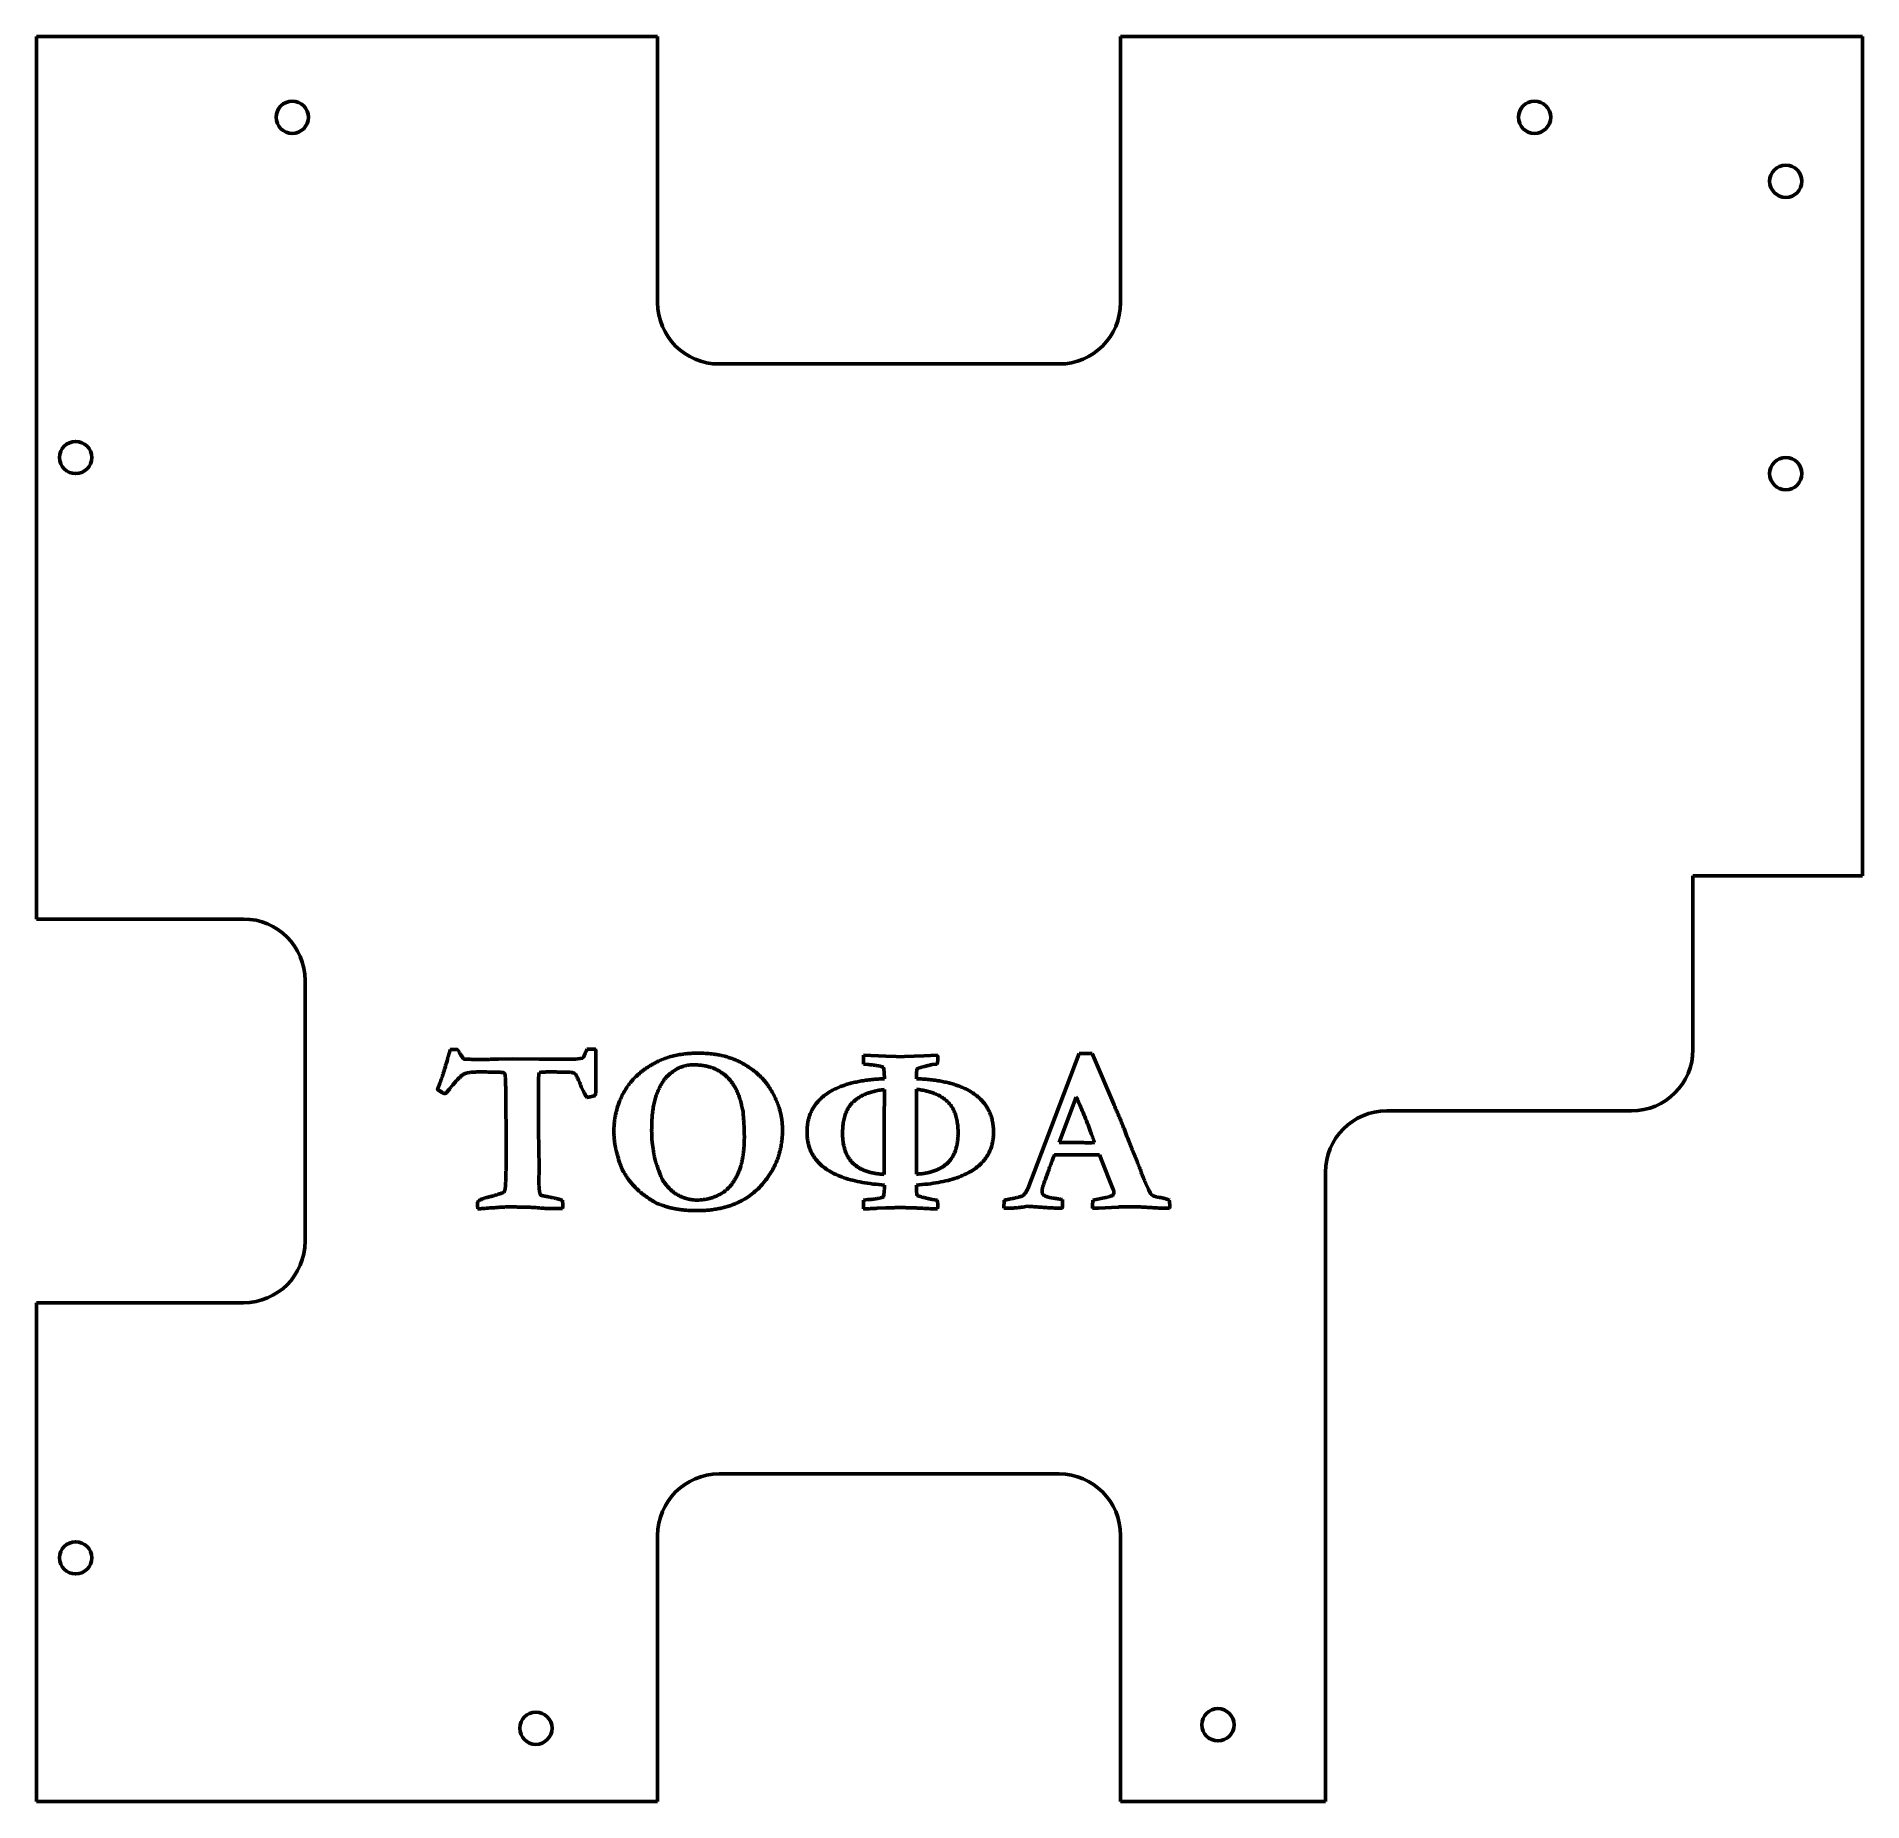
# Model space of a CAD drawing. Header units: millimetres. Extents: x -262 to -24, y 67 to 297.
import ezdxf

# ---------------------------------------------------------------- set-up
doc = ezdxf.new("R2010")
doc.units = ezdxf.units.MM
doc.linetypes.add('K5LT_BASIC', pattern=[0])
doc.layers.add('Системный слой', color=7, linetype='Continuous')

msp = doc.modelspace()

# ---------------------------------------------------------------- linework, layer by layer
at = {"layer": 'Системный слой', "color": 143, "linetype": 'K5LT_BASIC', "lineweight": 60, "true_color": 0x33acca}
for p, q in [((-262.22, 297.3), (-181.26, 297.3)), ((-262.22, 182.3), (-262.22, 297.3)), ((-181.26, 262.63), (-181.26, 297.3)), ((-120.93, 297.3), (-120.93, 262.63)), ((-120.93, 297.3), (-24.22, 297.3)), ((-24.22, 297.3), (-24.22, 187.95)), ((-128.93, 254.63), (-173.26, 254.63)), ((-46.32, 187.95), (-24.22, 187.95)), ((-46.32, 165.3), (-46.32, 187.95)), ((-262.22, 182.3), (-235.22, 182.3)), ((-227.22, 174.3), (-227.22, 140.3)), ((-208.29, 165.28), (-207.34, 165.28)), ((-190.48, 165.32), (-189.8, 165.34)), ((-154.44, 164.56), (-151.51, 164.41)), ((-154.41, 163.39), (-154.44, 164.56)), ((-151.51, 164.41), (-150.18, 164.37)), ((-150.18, 164.37), (-149.63, 164.34)), ((-149.63, 164.34), (-149.08, 164.37)), ((-149.08, 164.37), (-146.58, 164.47)), ((-146.58, 164.47), (-144.77, 164.56)), ((-129.92, 155.25), (-126.3, 164.77)), ((-126.3, 164.77), (-124.61, 164.77)), ((-124.61, 164.77), (-124.48, 164.49)), ((-124.48, 164.49), (-121.82, 158.18)), ((-202.32, 164.03), (-202.01, 164.06)), ((-202.01, 164.06), (-200.16, 164.08)), ((-200.16, 164.08), (-196.7, 164.06)), ((-196.7, 164.06), (-191.98, 164.06)), ((-191.98, 164.06), (-191.06, 164.18)), ((-189.32, 162.15), (-189.3, 160.78)), ((-153.85, 163.34), (-154.41, 163.39)), ((-144.84, 163.39), (-145.49, 163.34)), ((-196.79, 161.34), (-196.77, 159.28)), ((-189.3, 160.78), (-189.32, 159.99)), ((-151.7, 158.16), (-151.7, 160.08)), ((-147.54, 161.75), (-147.54, 161.49)), ((-147.54, 160.11), (-147.54, 158.2)), ((-200.99, 153.34), (-201.06, 159.13)), ((-196.77, 159.28), (-196.77, 154.77)), ((-170.13, 157.23), (-170.2, 157.53)), ((-151.75, 157.04), (-151.72, 157.61)), ((-151.72, 157.61), (-151.7, 158.16)), ((-147.54, 158.2), (-147.51, 157.08)), ((-126.7, 159.1), (-128.92, 153.2)), ((-86.22, 157.3), (-54.32, 157.3)), ((-196.77, 154.77), (-196.72, 149.92)), ((-151.72, 154.92), (-151.75, 157.04)), ((-151.75, 152.6), (-151.72, 154.92)), ((-147.51, 157.08), (-147.53, 154.96)), ((-147.53, 154.96), (-147.51, 152.63)), ((-133.01, 147.16), (-129.92, 155.25)), ((-151.72, 150.04), (-151.75, 152.6)), ((-147.51, 152.63), (-147.53, 149.99)), ((-124.7, 153.15), (-124.32, 153.16)), ((-147.53, 149.99), (-147.51, 149.06)), ((-123.66, 151.56), (-129.53, 151.58)), ((-122.48, 148.56), (-123.66, 151.56)), ((-196.72, 149.92), (-196.73, 147.92)), ((-147.54, 147.63), (-147.54, 147.37)), ((-121.87, 147.06), (-122.48, 148.56)), ((-94.22, 67.3), (-94.22, 149.3)), ((-204.75, 145.25), (-204.75, 145.37)), ((-204.73, 144.89), (-204.75, 145.25)), ((-154.44, 144.53), (-154.41, 145.68)), ((-154.41, 145.68), (-153.85, 145.73)), ((-145.49, 145.75), (-144.84, 145.68)), ((-136.13, 144.6), (-136.1, 145.65)), ((-124.53, 145.65), (-122.84, 146.01)), ((-151.51, 144.66), (-152.7, 144.6)), ((-149.63, 144.72), (-150.18, 144.7)), ((-149.08, 144.7), (-149.63, 144.72)), ((-135.85, 144.6), (-136.13, 144.6)), ((-133.06, 144.87), (-133.68, 144.77)), ((-123.82, 144.63), (-124.58, 144.6)), ((-121.22, 144.77), (-123.82, 144.63)), ((-262.22, 67.3), (-262.22, 132.3)), ((-235.22, 132.3), (-262.22, 132.3)), ((-173.26, 109.98), (-128.93, 109.98)), ((-181.26, 67.3), (-181.26, 101.98)), ((-120.93, 101.98), (-120.93, 67.3)), ((-181.26, 67.3), (-262.22, 67.3)), ((-94.22, 67.3), (-120.93, 67.3))]:
    msp.add_line(p, q, dxfattribs=at)
for centre in [(-228.88, 286.78), (-66.96, 286.78), (-34.22, 278.44), (-257.12, 242.44), (-34.22, 240.34), (-257.12, 99.05), (-197.13, 76.85), (-108.23, 77.3)]:
    msp.add_circle(centre, 2.1, dxfattribs=at)
for centre, start, end in [((-173.26, 262.63), 180, 270), ((-128.93, 262.63), 270, 0), ((-235.22, 174.3), 0, 90), ((-54.32, 165.3), 270, 0), ((-86.22, 149.3), 90, 180), ((-235.22, 140.3), 270, 0), ((-173.26, 101.98), 90, 180), ((-128.93, 101.98), 0, 90)]:
    msp.add_arc(centre, 8, start, end, dxfattribs=at)
for points in [[(-208.63, 164.11), (-208.39, 164.97), (-208.29, 165.28)], [(-207.34, 165.28), (-207.22, 165.11), (-207.18, 165.04)], [(-207.18, 165.04), (-206.75, 164.28), (-206.51, 164.06)], [(-191.06, 164.18), (-190.87, 164.32), (-190.65, 164.92)], [(-190.65, 164.92), (-190.58, 165.08), (-190.48, 165.32)], [(-189.8, 165.34), (-189.65, 165.34), (-189.34, 165.32)], [(-189.34, 165.32), (-189.32, 164.27), (-189.32, 162.15)], [(-186.22, 158.56), (-185.68, 159.94), (-183.75, 162.25), (-180.85, 164.04), (-177.82, 164.82), (-175.96, 164.82)], [(-175.96, 164.82), (-172.77, 164.82), (-168.08, 162.42), (-166.73, 160.39)], [(-144.77, 164.56), (-144.75, 164.28), (-144.75, 164.06)], [(-209.96, 160.13), (-209.48, 161.13), (-208.63, 164.11)], [(-206.51, 162.1), (-207.16, 161.72), (-208.49, 160.03)], [(-206.51, 164.06), (-206.32, 164.01), (-204.42, 164.01)], [(-204.58, 162.37), (-206.01, 162.37), (-206.51, 162.1)], [(-201.48, 162.3), (-201.96, 162.37), (-204.58, 162.37)], [(-204.42, 164.01), (-203.23, 164.01), (-202.32, 164.03)], [(-201.15, 162.03), (-201.18, 162.16), (-201.34, 162.3), (-201.48, 162.3)], [(-201.06, 159.13), (-201.06, 161.51), (-201.15, 162.03)], [(-196.7, 162.3), (-196.79, 161.72), (-196.79, 161.34)], [(-195.63, 162.37), (-196.06, 162.37), (-196.7, 162.3)], [(-192.37, 162.3), (-192.75, 162.37), (-195.63, 162.37)], [(-191.94, 162.04), (-192.13, 162.23), (-192.37, 162.3)], [(-190.49, 159.06), (-190.89, 159.66), (-191.82, 161.91), (-191.94, 162.04)], [(-176.54, 163.3), (-177.87, 163.3), (-179.92, 162.06), (-180.44, 161.3)], [(-170.35, 158.15), (-170.92, 160.66), (-174.11, 163.3), (-176.54, 163.3)], [(-151.82, 162.97), (-152.41, 163.23), (-153.85, 163.34)], [(-151.72, 162.04), (-151.73, 162.49), (-151.82, 162.97)], [(-151.68, 161.49), (-151.7, 161.61), (-151.72, 162.04)], [(-147.46, 162.78), (-147.51, 162.51), (-147.54, 161.75)], [(-145.49, 163.34), (-147.06, 162.96), (-147.46, 162.78)], [(-144.75, 164.06), (-144.75, 163.63), (-144.84, 163.39)], [(-209.06, 159.54), (-209.75, 159.91), (-209.96, 160.13)], [(-208.49, 160.03), (-208.87, 159.54), (-209.06, 159.54)], [(-189.32, 159.99), (-189.32, 159.6), (-189.39, 159.3)], [(-180.44, 161.3), (-181.3, 160.04), (-182.04, 157.03), (-182.04, 154.85)], [(-166.73, 160.39), (-164.99, 157.73), (-164.99, 154.84)], [(-161.79, 154.54), (-161.79, 157.72), (-156.68, 161.3), (-151.68, 161.49)], [(-151.7, 160.08), (-154.34, 159.8), (-157.16, 157.18), (-157.16, 154.35)], [(-147.54, 161.49), (-142.54, 161.3), (-137.48, 157.72), (-137.48, 154.54)], [(-142.1, 154.39), (-142.1, 157.22), (-144.92, 159.84), (-147.54, 160.11)], [(-189.39, 159.3), (-190.01, 159.11), (-190.49, 159.06)], [(-186.96, 154.75), (-186.96, 156.65), (-186.22, 158.56)], [(-170.2, 157.53), (-170.25, 157.65), (-170.35, 158.15)], [(-169.96, 153.91), (-169.96, 155.13), (-170.13, 157.23)], [(-124.32, 153.16), (-124.77, 154.53), (-126.25, 158.15), (-126.7, 159.1)], [(-121.82, 158.18), (-120.92, 156.18), (-119.49, 152.39), (-118.96, 151.2)], [(-186.63, 151.99), (-186.96, 153.18), (-186.96, 154.75)], [(-182.04, 154.85), (-182.04, 153.54), (-181.94, 152.97)], [(-164.99, 154.84), (-164.99, 150.49), (-170.89, 144.3), (-176.13, 144.3)], [(-201.1, 147.47), (-200.99, 149.32), (-200.99, 153.34)], [(-181.94, 152.97), (-181.91, 152.78), (-181.84, 152.35)], [(-181.84, 152.35), (-181.7, 151.22), (-181.53, 150.7)], [(-176.15, 145.68), (-174.51, 145.68), (-171.66, 147.23), (-169.96, 150.94), (-169.96, 153.91)], [(-151.68, 147.63), (-161.79, 148.32), (-161.79, 154.54)], [(-157.16, 154.35), (-157.16, 149.3), (-151.75, 149.03)], [(-137.48, 154.54), (-137.48, 148.32), (-147.54, 147.63)], [(-147.51, 149.06), (-142.1, 149.34), (-142.1, 154.39)], [(-128.92, 153.2), (-125.34, 153.15), (-124.7, 153.15)], [(-185.77, 149.46), (-186.15, 150.15), (-186.63, 151.99)], [(-181.53, 150.7), (-180.87, 148.75), (-180.6, 148.28)], [(-151.75, 149.03), (-151.72, 149.61), (-151.72, 150.04)], [(-129.53, 151.58), (-129.85, 150.84), (-130.87, 147.97)], [(-118.96, 151.2), (-118.66, 150.47), (-118.13, 149.04)], [(-196.73, 147.92), (-196.73, 146.87), (-196.54, 146.34)], [(-181.37, 145.25), (-183.04, 146.2), (-185.06, 148.2), (-185.77, 149.46)], [(-180.6, 148.28), (-180.13, 147.51), (-179.23, 146.73)], [(-151.82, 146.1), (-151.73, 146.53), (-151.68, 147.63)], [(-130.87, 147.97), (-131.16, 147.18), (-131.16, 146.89)], [(-118.13, 149.04), (-117.85, 148.27), (-117.29, 147.08)], [(-204.75, 145.37), (-204.41, 145.82), (-203.48, 146.03)], [(-203.48, 146.03), (-201.89, 146.41), (-201.27, 146.72)], [(-201.27, 146.72), (-201.13, 147.01), (-201.1, 147.47)], [(-196.54, 146.34), (-196.3, 146.23), (-195.65, 146.13)], [(-195.65, 146.13), (-195.53, 146.11), (-194.51, 145.89)], [(-194.51, 145.89), (-194.04, 145.78), (-193.68, 145.65)], [(-193.68, 145.65), (-193.61, 145.1), (-193.61, 144.97)], [(-180.06, 144.8), (-181.23, 145.2), (-181.37, 145.25)], [(-179.23, 146.73), (-178.77, 146.34), (-177.03, 145.68), (-176.15, 145.68)], [(-153.85, 145.73), (-152.41, 145.84), (-151.82, 146.1)], [(-147.54, 147.37), (-147.51, 146.66), (-147.46, 146.28)], [(-147.46, 146.28), (-147.03, 146.11), (-145.49, 145.75)], [(-144.84, 145.68), (-144.75, 145.41), (-144.75, 145.04)], [(-136.1, 145.65), (-135.8, 145.73), (-135.06, 145.87)], [(-135.06, 145.87), (-133.89, 146.1), (-133.37, 146.46), (-133.01, 147.16)], [(-131.16, 146.89), (-131.16, 146.49), (-130.94, 146.32)], [(-130.94, 146.32), (-130.6, 146.04), (-129.6, 145.92)], [(-129.6, 145.92), (-129.46, 145.89), (-128.51, 145.75)], [(-128.51, 145.75), (-128.49, 145.18), (-128.49, 144.96)], [(-124.58, 144.6), (-124.58, 145.15), (-124.53, 145.65)], [(-122.84, 146.01), (-122.06, 146.2), (-121.94, 146.3)], [(-121.94, 146.3), (-121.79, 146.46), (-121.79, 146.66)], [(-121.79, 146.66), (-121.79, 146.85), (-121.87, 147.06)], [(-117.29, 147.08), (-116.98, 146.44), (-116.82, 146.34)], [(-116.82, 146.34), (-116.54, 146.11), (-115.3, 145.96), (-114.58, 145.68)], [(-114.58, 145.68), (-114.51, 145.18), (-114.51, 144.94)], [(-204.7, 144.54), (-204.72, 144.77), (-204.73, 144.89)], [(-203.56, 144.61), (-204.44, 144.54), (-204.7, 144.54)], [(-200.87, 144.78), (-201.34, 144.78), (-203.56, 144.61)], [(-194.22, 144.56), (-195.79, 144.56), (-197.99, 144.78), (-200.87, 144.78)], [(-193.66, 144.58), (-193.99, 144.56), (-194.22, 144.56)], [(-193.61, 144.97), (-193.61, 144.84), (-193.66, 144.58)], [(-178.56, 144.47), (-179.42, 144.6), (-180.06, 144.8)], [(-176.13, 144.3), (-177.44, 144.3), (-178.56, 144.47)], [(-152.7, 144.6), (-153.99, 144.53), (-154.44, 144.53)], [(-150.18, 144.7), (-150.66, 144.66), (-151.51, 144.66)], [(-148.13, 144.66), (-148.61, 144.66), (-149.08, 144.7)], [(-146.82, 144.61), (-147.51, 144.65), (-148.13, 144.66)], [(-144.77, 144.53), (-145.6, 144.54), (-146.82, 144.61)], [(-144.75, 145.04), (-144.75, 144.87), (-144.77, 144.53)], [(-133.68, 144.77), (-134.82, 144.6), (-135.85, 144.6)], [(-128.53, 144.6), (-129.48, 144.6), (-133.06, 144.87)], [(-128.49, 144.96), (-128.49, 144.78), (-128.53, 144.6)], [(-119.48, 144.8), (-120.68, 144.8), (-121.22, 144.77)], [(-114.53, 144.6), (-115.66, 144.6), (-118.39, 144.8), (-119.48, 144.8)], [(-114.51, 144.94), (-114.51, 144.82), (-114.53, 144.6)]]:
    msp.add_open_spline(points, degree=2, dxfattribs=at)

doc.saveas('drawing.dxf')
